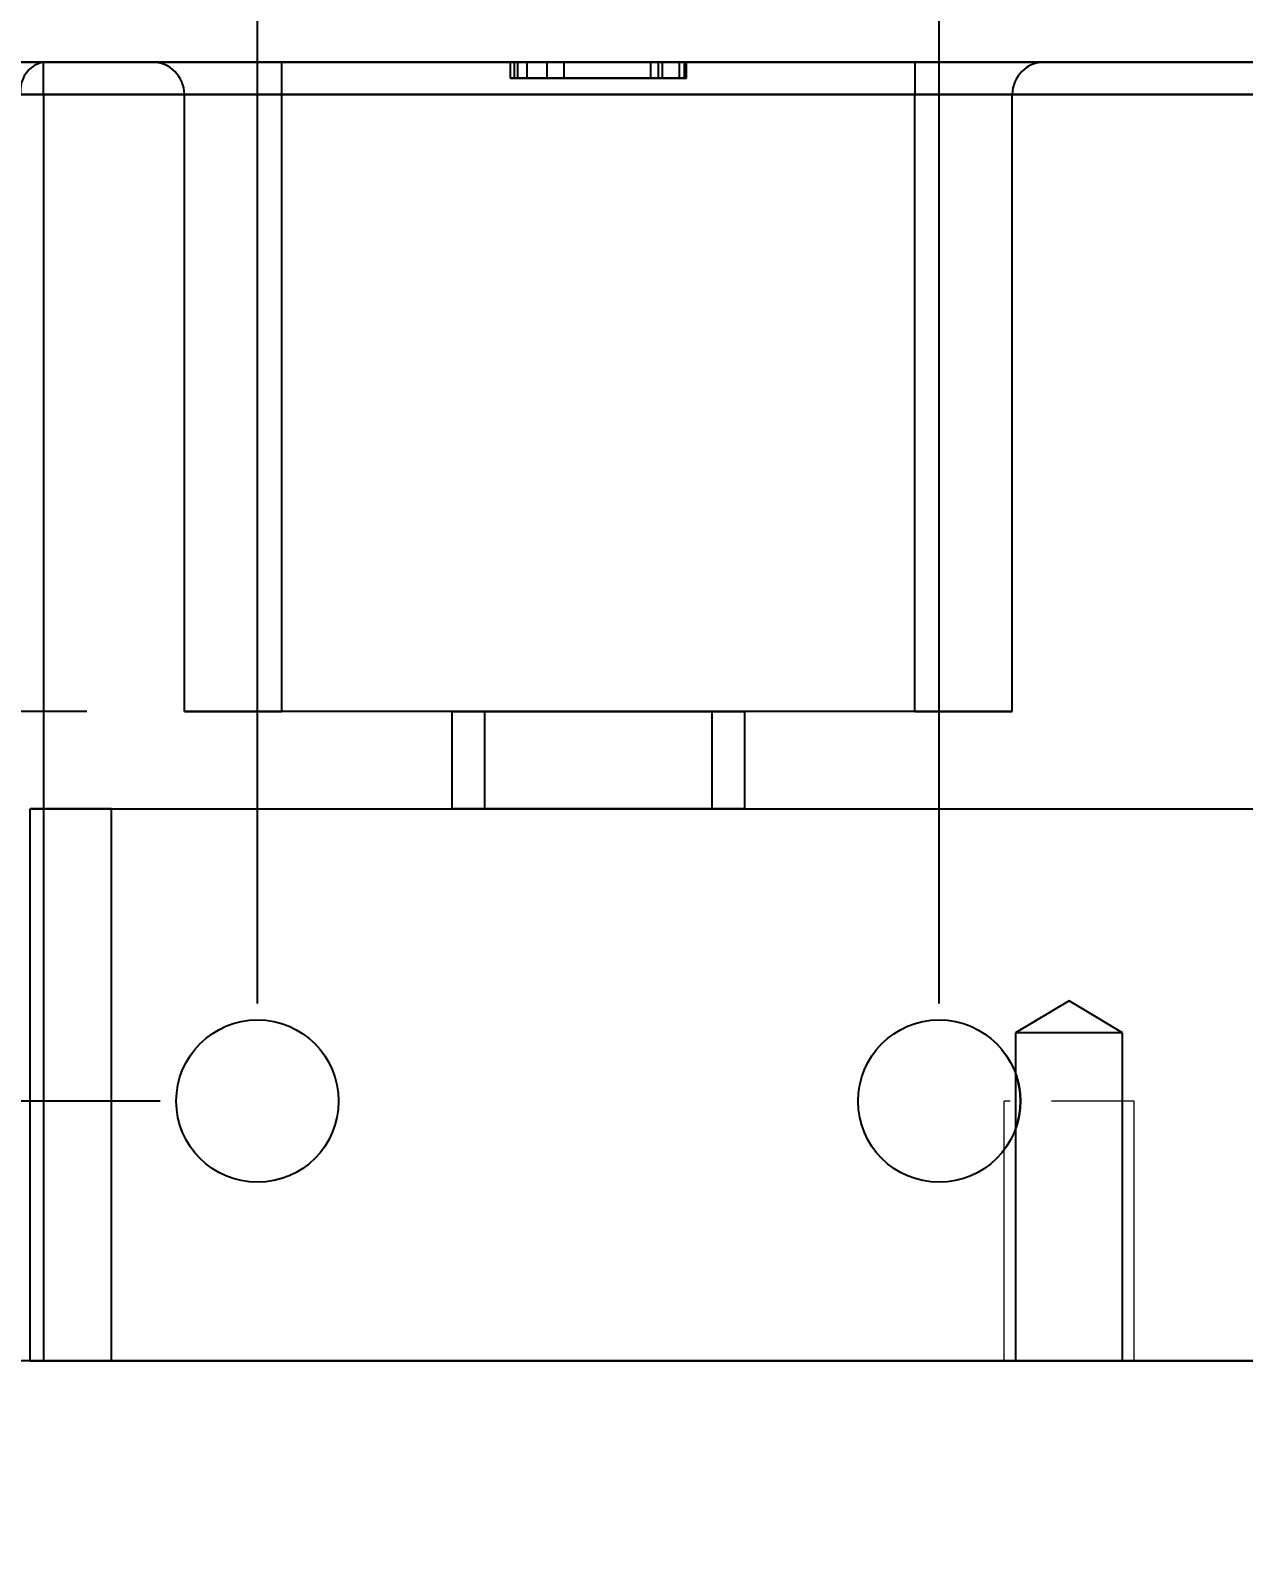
# Model space of a CAD drawing. Header units: millimetres. Extents: x 2 to 292, y 3 to 207.
# Drawn here: x 53.08 to 71.77, y 105.18 to 128.43 of the extents above; entities that cross this region are included whole.
import ezdxf

# ---------------------------------------------------------------- set-up
doc = ezdxf.new("R2010")
doc.units = ezdxf.units.MM
doc.linetypes.add('HIDDEN', pattern=[1.905, 1.27, -0.635])
doc.layers.add('图框', color=7, linetype='Continuous')
doc.styles.add('SLDTEXTSTYLE2', font='TXT', dxfattribs={"width": 0.7})
doc.dimstyles.new('SLDDIMSTYLE2', dxfattribs={"dimtxt": 3.5, "dimasz": 4.08, "dimexe": 0, "dimexo": 0.0625, "dimgap": 0.875, "dimtad": 0, "dimtih": 1, "dimtoh": 1, "dimlfac": 2, "dimrnd": 1e-09, "dimzin": 12, "dimdsep": 46, "dimtxsty": 'SLDTEXTSTYLE2', "dimsah": 1, "dimcen": 0.09, "dimadec": 0, "dimazin": 3, "dimtfac": 1, "dimtofl": 0, "dimtmove": 0, "dimatfit": 3, "dimfxl": 0, "dimfrac": 2, "dimtolj": 1, "dimtzin": 12, "dimarcsym": 0})
doc.dimstyles.new('SLDDIMSTYLE3', dxfattribs={"dimtxt": 3.5, "dimasz": 4.08, "dimexe": 0, "dimexo": 0.0625, "dimgap": 0.875, "dimtad": 2, "dimlfac": 2, "dimrnd": 1e-09, "dimzin": 12, "dimdsep": 46, "dimtxsty": 'SLDTEXTSTYLE2', "dimsah": 1, "dimcen": 0.09, "dimadec": 0, "dimazin": 3, "dimtfac": 1, "dimtofl": 0, "dimtmove": 0, "dimatfit": 3, "dimfxl": 0, "dimfrac": 2, "dimtolj": 1, "dimtzin": 12, "dimarcsym": 0})
doc.dimstyles.new('SLDDIMSTYLE4', dxfattribs={"dimtxt": 3.5, "dimasz": 4.08, "dimexe": 0, "dimexo": 0.0625, "dimgap": 0.875, "dimtad": 2, "dimlfac": 2, "dimrnd": 1e-09, "dimzin": 12, "dimdsep": 46, "dimtxsty": 'SLDTEXTSTYLE2', "dimsah": 1, "dimcen": 0.09, "dimadec": 0, "dimazin": 3, "dimtfac": 1, "dimtmove": 0, "dimatfit": 0, "dimfxl": 0, "dimfrac": 2, "dimtolj": 1, "dimtzin": 12, "dimarcsym": 0})

# ---------------------------------------------------------------- blocks, each defined once
blk = doc.blocks.new('_D_1')
at = {"layer": '图框'}
for p, q in [((56.583, 113.44), (56.583, 142.871)), ((48.083, 141.855), (56.583, 141.855))]:
    blk.add_line(p, q, dxfattribs=at)
blk.add_solid([(56.583, 141.855), (52.503, 142.363), (52.503, 141.347)], dxfattribs=at)
at = {"layer": '图框', "insert": (54.237, 142.871), "char_height": 3.5, "attachment_point": 1, "rotation": 90, "style": 'SLDTEXTSTYLE2'}
blk.add_mtext('17', dxfattribs=at)
blk = doc.blocks.new('_D_2')
at = {"layer": '图框'}
for p, q in [((67.083, 113.44), (67.083, 142.871)), ((56.583, 141.855), (67.083, 141.855))]:
    blk.add_line(p, q, dxfattribs=at)
blk.add_solid([(67.083, 141.855), (63.003, 142.363), (63.003, 141.347)], dxfattribs=at)
at = {"layer": '图框', "insert": (64.737, 142.871), "char_height": 3.5, "attachment_point": 1, "rotation": 90, "style": 'SLDTEXTSTYLE2'}
blk.add_mtext('38', dxfattribs=at)
blk = doc.blocks.new('_D_3')
at = {"layer": '图框'}
for p, q in [((74.083, 113.44), (74.083, 142.871)), ((67.083, 141.855), (74.083, 141.855))]:
    blk.add_line(p, q, dxfattribs=at)
blk.add_solid([(74.083, 141.855), (70.003, 142.363), (70.003, 141.347)], dxfattribs=at)
at = {"layer": '图框', "insert": (71.737, 142.871), "char_height": 3.5, "attachment_point": 1, "rotation": 90, "style": 'SLDTEXTSTYLE2'}
blk.add_mtext('52', dxfattribs=at)
blk = doc.blocks.new('_D_4')
at = {"layer": '图框'}
for p, q in [((84.583, 113.44), (84.583, 142.871)), ((74.083, 141.855), (84.583, 141.855))]:
    blk.add_line(p, q, dxfattribs=at)
blk.add_solid([(84.583, 141.855), (80.503, 142.363), (80.503, 141.347)], dxfattribs=at)
at = {"layer": '图框', "insert": (82.237, 142.871), "char_height": 3.5, "attachment_point": 1, "rotation": 90, "style": 'SLDTEXTSTYLE2'}
blk.add_mtext('73', dxfattribs=at)
blk = doc.blocks.new('_D_5')
at = {"layer": '图框'}
for p, q in [((91.583, 113.44), (91.583, 142.871)), ((84.583, 141.855), (91.583, 141.855))]:
    blk.add_line(p, q, dxfattribs=at)
blk.add_solid([(91.583, 141.855), (87.503, 142.363), (87.503, 141.347)], dxfattribs=at)
at = {"layer": '图框', "insert": (89.237, 142.871), "char_height": 3.5, "attachment_point": 1, "rotation": 90, "style": 'SLDTEXTSTYLE2'}
blk.add_mtext('87', dxfattribs=at)
blk = doc.blocks.new('_D_6')
at = {"layer": '图框'}
for p, q in [((102.083, 113.44), (102.083, 142.871)), ((91.583, 141.855), (102.083, 141.855))]:
    blk.add_line(p, q, dxfattribs=at)
blk.add_solid([(102.083, 141.855), (98.003, 142.363), (98.003, 141.347)], dxfattribs=at)
at = {"layer": '图框', "insert": (99.737, 142.871), "char_height": 3.5, "attachment_point": 1, "rotation": 90, "style": 'SLDTEXTSTYLE2'}
blk.add_mtext('108', dxfattribs=at)
blk = doc.blocks.new('_D_7')
at = {"layer": '图框'}
for p, q in [((109.083, 113.44), (109.083, 142.871)), ((102.083, 141.855), (109.083, 141.855))]:
    blk.add_line(p, q, dxfattribs=at)
blk.add_solid([(109.083, 141.855), (105.003, 142.363), (105.003, 141.347)], dxfattribs=at)
at = {"layer": '图框', "insert": (106.737, 142.871), "char_height": 3.5, "attachment_point": 1, "rotation": 90, "style": 'SLDTEXTSTYLE2'}
blk.add_mtext('122', dxfattribs=at)
blk = doc.blocks.new('_D_8')
at = {"layer": '图框'}
for p, q in [((119.583, 113.44), (119.583, 142.871)), ((109.083, 141.855), (119.583, 141.855))]:
    blk.add_line(p, q, dxfattribs=at)
blk.add_solid([(119.583, 141.855), (115.503, 142.363), (115.503, 141.347)], dxfattribs=at)
at = {"layer": '图框', "insert": (117.237, 142.871), "char_height": 3.5, "attachment_point": 1, "rotation": 90, "style": 'SLDTEXTSTYLE2'}
blk.add_mtext('143', dxfattribs=at)
blk = doc.blocks.new('_D_9')
at = {"layer": '图框'}
for p, q in [((126.583, 113.44), (126.583, 142.871)), ((119.583, 141.855), (126.583, 141.855))]:
    blk.add_line(p, q, dxfattribs=at)
blk.add_solid([(126.583, 141.855), (122.503, 142.363), (122.503, 141.347)], dxfattribs=at)
at = {"layer": '图框', "insert": (124.237, 142.871), "char_height": 3.5, "attachment_point": 1, "rotation": 90, "style": 'SLDTEXTSTYLE2'}
blk.add_mtext('157', dxfattribs=at)
blk = doc.blocks.new('_D_10')
at = {"layer": '图框'}
for p, q in [((137.083, 113.44), (137.083, 142.871)), ((126.583, 141.855), (137.083, 141.855))]:
    blk.add_line(p, q, dxfattribs=at)
blk.add_solid([(137.083, 141.855), (133.003, 142.363), (133.003, 141.347)], dxfattribs=at)
at = {"layer": '图框', "insert": (134.737, 142.871), "char_height": 3.5, "attachment_point": 1, "rotation": 90, "style": 'SLDTEXTSTYLE2'}
blk.add_mtext('178', dxfattribs=at)
blk = doc.blocks.new('_D_11')
at = {"layer": '图框'}
for p, q in [((144.083, 113.44), (144.083, 142.871)), ((137.083, 141.855), (144.083, 141.855))]:
    blk.add_line(p, q, dxfattribs=at)
blk.add_solid([(144.083, 141.855), (140.003, 142.363), (140.003, 141.347)], dxfattribs=at)
at = {"layer": '图框', "insert": (141.737, 142.871), "char_height": 3.5, "attachment_point": 1, "rotation": 90, "style": 'SLDTEXTSTYLE2'}
blk.add_mtext('192', dxfattribs=at)
blk = doc.blocks.new('_D_12')
at = {"layer": '图框'}
for p, q in [((154.583, 113.44), (154.583, 142.871)), ((144.083, 141.855), (154.583, 141.855))]:
    blk.add_line(p, q, dxfattribs=at)
blk.add_solid([(154.583, 141.855), (150.503, 142.363), (150.503, 141.347)], dxfattribs=at)
at = {"layer": '图框', "insert": (152.237, 142.871), "char_height": 3.5, "attachment_point": 1, "rotation": 90, "style": 'SLDTEXTSTYLE2'}
blk.add_mtext('213', dxfattribs=at)
blk = doc.blocks.new('_D_13')
at = {"layer": '图框'}
for p, q in [((161.583, 113.44), (161.583, 142.871)), ((154.583, 141.855), (161.583, 141.855))]:
    blk.add_line(p, q, dxfattribs=at)
blk.add_solid([(161.583, 141.855), (157.503, 142.363), (157.503, 141.347)], dxfattribs=at)
at = {"layer": '图框', "insert": (159.237, 142.871), "char_height": 3.5, "attachment_point": 1, "rotation": 90, "style": 'SLDTEXTSTYLE2'}
blk.add_mtext('227', dxfattribs=at)
blk = doc.blocks.new('_D_14')
at = {"layer": '图框'}
for p, q in [((172.083, 113.44), (172.083, 142.871)), ((161.583, 141.855), (172.083, 141.855))]:
    blk.add_line(p, q, dxfattribs=at)
blk.add_solid([(172.083, 141.855), (168.003, 142.363), (168.003, 141.347)], dxfattribs=at)
at = {"layer": '图框', "insert": (169.737, 142.871), "char_height": 3.5, "attachment_point": 1, "rotation": 90, "style": 'SLDTEXTSTYLE2'}
blk.add_mtext('248', dxfattribs=at)
blk = doc.blocks.new('_D_15')
at = {"layer": '图框'}
for p, q in [((179.083, 113.44), (179.083, 142.871)), ((172.083, 141.855), (179.083, 141.855))]:
    blk.add_line(p, q, dxfattribs=at)
blk.add_solid([(179.083, 141.855), (175.003, 142.363), (175.003, 141.347)], dxfattribs=at)
at = {"layer": '图框', "insert": (176.737, 142.871), "char_height": 3.5, "attachment_point": 1, "rotation": 90, "style": 'SLDTEXTSTYLE2'}
blk.add_mtext('262', dxfattribs=at)
blk = doc.blocks.new('_D_16')
at = {"layer": '图框'}
for p, q in [((189.583, 113.44), (189.583, 142.871)), ((179.083, 141.855), (189.583, 141.855))]:
    blk.add_line(p, q, dxfattribs=at)
blk.add_solid([(189.583, 141.855), (185.503, 142.363), (185.503, 141.347)], dxfattribs=at)
at = {"layer": '图框', "insert": (187.237, 142.871), "char_height": 3.5, "attachment_point": 1, "rotation": 90, "style": 'SLDTEXTSTYLE2'}
blk.add_mtext('283', dxfattribs=at)
blk = doc.blocks.new('_D_17')
at = {"layer": '图框'}
for p, q in [((198.083, 128.94), (198.083, 142.871)), ((189.583, 141.855), (198.083, 141.855))]:
    blk.add_line(p, q, dxfattribs=at)
blk.add_solid([(198.083, 141.855), (194.003, 142.363), (194.003, 141.347)], dxfattribs=at)
at = {"layer": '图框', "insert": (195.737, 142.871), "char_height": 3.5, "attachment_point": 1, "rotation": 90, "style": 'SLDTEXTSTYLE2'}
blk.add_mtext('300', dxfattribs=at)
blk = doc.blocks.new('_D_19')
at = {"layer": '图框'}
for p, q in [((47.083, 127.94), (30.896, 127.94)), ((32.896, 117.94), (32.896, 127.94)), ((53.958, 117.94), (30.896, 117.94))]:
    blk.add_line(p, q, dxfattribs=at)
for points in [[(32.896, 127.94), (32.388, 123.86), (33.404, 123.86)], [(32.896, 117.94), (33.404, 122.02), (32.388, 122.02)]]:
    blk.add_solid(points, dxfattribs=at)
at = {"layer": '图框', "insert": (28.384, 121.859), "char_height": 3.5, "attachment_point": 1, "rotation": 90, "style": 'SLDTEXTSTYLE2'}
blk.add_mtext('20', dxfattribs=at)
blk = doc.blocks.new('_D_21')
at = {"layer": '图框'}
for p, q in [((43.738, 111.94), (43.738, 118.29)), ((55.083, 111.94), (41.738, 111.94)), ((43.738, 111.94), (43.738, 107.94)), ((46.583, 107.94), (41.738, 107.94)), ((43.738, 107.94), (43.738, 101.59))]:
    blk.add_line(p, q, dxfattribs=at)
for points in [[(43.738, 111.94), (44.246, 116.02), (43.23, 116.02)], [(43.738, 107.94), (43.23, 103.86), (44.246, 103.86)]]:
    blk.add_solid(points, dxfattribs=at)
at = {"layer": '图框', "insert": (39.227, 109.45), "char_height": 3.5, "attachment_point": 1, "rotation": 90, "style": 'SLDTEXTSTYLE2'}
blk.add_mtext('8', dxfattribs=at)

msp = doc.modelspace()

# ---------------------------------------------------------------- linework, layer by layer
at = {"color": 7, "linetype": 'Continuous', "lineweight": 25}
for p, q in [((197.58308136, 127.94026728), (48.58308136, 127.94026728)), ((48.58308136, 127.94026728), (53.29018814, 127.94026728)), ((53.29018814, 127.94026728), (197.58308136, 127.94026728)), ((53.29018814, 127.44026728), (53.29018814, 127.94026728)), ((54.95808136, 127.94026728), (56.95808136, 127.94026728)), ((56.95808136, 127.94026728), (54.95808136, 127.94026728)), ((56.95808136, 127.94026728), (66.70808136, 127.94026728)), ((56.95808136, 127.44026728), (56.95808136, 127.94026728)), ((56.95808136, 127.44026728), (56.95808136, 127.94026728)), ((60.47740705, 127.94026728), (60.47740705, 127.69026728)), ((60.48031315, 127.69026728), (60.48031315, 127.94026728)), ((60.54250953, 127.94026728), (60.59573527, 127.94026728)), ((60.54250953, 127.69026728), (60.54250953, 127.94026728)), ((60.59573527, 127.94026728), (60.73627514, 127.94026728)), ((60.59573527, 127.69026728), (60.59573527, 127.94026728)), ((60.73627514, 127.69026728), (60.73627514, 127.94026728)), ((63.18884551, 127.94026728), (61.04546287, 127.94026728)), ((61.04546287, 127.69026728), (61.04546287, 127.94026728)), ((61.30441507, 127.94026728), (62.81925554, 127.94026728)), ((61.30441507, 127.69026728), (61.30441507, 127.94026728)), ((62.64044097, 127.94026728), (62.75765721, 127.94026728)), ((62.81925554, 127.94026728), (62.64044097, 127.94026728)), ((62.64044097, 127.69026728), (62.64044097, 127.94026728)), ((62.75765721, 127.69026728), (62.75765721, 127.94026728)), ((62.81925554, 127.69026728), (62.81925554, 127.94026728)), ((63.08179599, 127.94026728), (63.15954145, 127.94026728)), ((63.08179599, 127.69026728), (63.08179599, 127.94026728)), ((63.15954145, 127.94026728), (63.16970817, 127.94026728)), ((63.15954145, 127.69026728), (63.15954145, 127.94026728)), ((63.16970817, 127.94026728), (63.18884551, 127.94026728)), ((63.16970817, 127.69026728), (63.16970817, 127.94026728)), ((63.18884551, 127.69026728), (63.18884551, 127.94026728)), ((68.70808136, 127.94026728), (66.70808136, 127.94026728)), ((66.70808136, 127.94026728), (68.70808136, 127.94026728)), ((66.70808136, 127.94026728), (66.70808136, 127.44026728)), ((66.70808136, 127.94026728), (66.70808136, 127.44026728)), ((60.54250953, 127.69026728), (60.59573527, 127.69026728)), ((60.59573527, 127.69026728), (60.73627514, 127.69026728)), ((63.18884551, 127.69026728), (61.04546287, 127.69026728)), ((61.30441507, 127.69026728), (62.81925554, 127.69026728)), ((62.81925554, 127.69026728), (62.64044097, 127.69026728)), ((62.64044097, 127.69026728), (62.75765721, 127.69026728)), ((63.08179599, 127.69026728), (63.15954145, 127.69026728)), ((63.15954145, 127.69026728), (63.16970817, 127.69026728)), ((63.16970817, 127.69026728), (63.18884551, 127.69026728)), ((48.58308136, 127.44026728), (197.58308136, 127.44026728)), ((53.29018814, 127.44026728), (52.93663475, 127.44026728)), ((197.58308136, 127.44026728), (53.29018814, 127.44026728)), ((53.29018814, 127.44026728), (53.29018814, 107.94026728)), ((56.95808136, 127.44026728), (55.45808136, 127.44026728)), ((55.45808136, 117.94026728), (55.45808136, 127.44026728)), ((55.45808136, 127.44026728), (56.95808136, 127.44026728)), ((56.95808136, 117.94026728), (56.95808136, 127.44026728)), ((66.70808136, 127.44026728), (56.95808136, 127.44026728)), ((66.70808136, 127.44026728), (68.20808136, 127.44026728)), ((66.70808136, 117.94026728), (66.70808136, 127.44026728)), ((68.20808136, 127.44026728), (66.70808136, 127.44026728)), ((68.20808136, 117.94026728), (68.20808136, 127.44026728)), ((55.45808136, 117.94026728), (56.95808136, 117.94026728)), ((56.95808136, 117.94026728), (55.45808136, 117.94026728)), ((66.70808136, 117.94026728), (56.95808136, 117.94026728)), ((59.58308136, 117.94026728), (60.08308136, 117.94026728)), ((60.08308136, 117.94026728), (59.58308136, 117.94026728)), ((59.58308136, 116.44026728), (59.58308136, 117.94026728)), ((60.08308136, 117.94026728), (63.58308136, 117.94026728)), ((60.08308136, 116.44026728), (60.08308136, 117.94026728)), ((64.08308136, 117.94026728), (63.58308136, 117.94026728)), ((63.58308136, 117.94026728), (64.08308136, 117.94026728)), ((63.58308136, 117.94026728), (63.58308136, 116.44026728)), ((64.08308136, 117.94026728), (64.08308136, 116.44026728)), ((66.70808136, 117.94026728), (68.20808136, 117.94026728)), ((68.20808136, 117.94026728), (66.70808136, 117.94026728)), ((53.08308136, 107.94026728), (53.08308136, 116.44026728)), ((53.08308136, 116.44026728), (54.33308136, 116.44026728)), ((54.33308136, 116.44026728), (53.08308136, 116.44026728)), ((54.33308136, 116.44026728), (191.83308136, 116.44026728)), ((54.33308136, 107.94026728), (54.33308136, 116.44026728)), ((59.58308136, 116.44026728), (60.08308136, 116.44026728)), ((60.08308136, 116.44026728), (59.58308136, 116.44026728)), ((63.58308136, 116.44026728), (60.08308136, 116.44026728)), ((64.08308136, 116.44026728), (63.58308136, 116.44026728)), ((63.58308136, 116.44026728), (64.08308136, 116.44026728)), ((69.08308136, 113.48597729), (68.25808136, 112.99026728)), ((69.08308136, 113.48597729), (68.25808136, 112.99026728)), ((69.90808136, 112.99026728), (69.08308136, 113.48597729)), ((69.90808136, 112.99026728), (69.08308136, 113.48597729)), ((68.25808136, 112.99026728), (68.25808136, 107.94026728)), ((68.25808136, 112.99026728), (68.25808136, 112.36673533)), ((69.90808136, 112.99026728), (68.25808136, 112.99026728)), ((69.90808136, 112.99026728), (68.25808136, 112.99026728)), ((69.90808136, 107.94026728), (69.90808136, 112.99026728)), ((69.90808136, 107.94026728), (69.90808136, 112.99026728)), ((68.25808136, 111.51768525), (68.25808136, 107.94026728)), ((197.58308136, 107.94026728), (48.58308136, 107.94026728)), ((53.29018814, 107.94026728), (52.93663475, 107.94026728)), ((54.33308136, 107.94026728), (53.08308136, 107.94026728)), ((53.08308136, 107.94026728), (54.33308136, 107.94026728)), ((53.29018814, 107.94026728), (197.58308136, 107.94026728)), ((191.83308136, 107.94026728), (54.33308136, 107.94026728)), ((69.90808136, 107.94026728), (68.25808136, 107.94026728)), ((69.90808136, 107.94026728), (68.25808136, 107.94026728))]:
    msp.add_line(p, q, dxfattribs=at)
at = {"color": 7, "linetype": 'Continuous', "lineweight": 18}
for p, q in [((68.08308136, 107.94026728), (68.08308136, 111.94026728)), ((70.08308136, 107.94026728), (70.08308136, 111.94026728)), ((70.08308136, 107.94026728), (70.08308136, 111.94026728)), ((68.08308136, 107.94026728), (68.08308136, 111.19026728))]:
    msp.add_line(p, q, dxfattribs=at)
at = {"color": 7, "linetype": 'HIDDEN', "lineweight": 18}
for q in [(68.08308136, 111.94026728), (69.90808136, 111.94026728)]:
    msp.add_line((70.08308136, 111.94026728), q, dxfattribs=at)
at = {"color": 7, "linetype": 'Continuous', "lineweight": 25}
for centre in [(56.58308136, 111.94026728), (56.58308136, 111.94026728), (67.08308136, 111.94026728), (67.08308136, 111.94026728)]:
    msp.add_circle(centre, 1.25, dxfattribs=at)
for centre, radius, start, end in [((53.37857649, 127.50276728), 0.44633928, 101.421753659, 188.049466976), ((54.95808136, 127.44026728), 0.5, 0, 90), ((54.95808136, 127.44026728), 0.5, 0, 90), ((68.70808136, 127.44026728), 0.5, 90, 180), ((68.70808136, 127.44026728), 0.5, 90, 180)]:
    msp.add_arc(centre, radius, start, end, dxfattribs=at)
for points, knots in [([(61.04546287, 127.94026728), (61.02632534, 127.94026728), (60.98984361, 127.94026728), (60.93741532, 127.94026728), (60.88997072, 127.94026728), (60.84730726, 127.94026728), (60.80964474, 127.94026728), (60.77692778, 127.94026728), (60.74902866, 127.94026728), (60.7037373, 127.94026728), (60.63800463, 127.94026728), (60.56749082, 127.94026728), (60.51312162, 127.94026728), (60.48543662, 127.94026728), (60.47493345, 127.94026728), (60.47838627, 127.94026728), (60.48031315, 127.94026728)], [0, 0, 0, 0, 0.0875892121, 0.1669706822, 0.2399686585, 0.3047598168, 0.3622567184, 0.4124354433, 0.4544358107, 0.4900579568, 0.6199769556, 0.7554302138, 0.8171632871, 0.8707034603, 0.9278447, 1, 1, 1, 1]), ([(60.48031315, 127.94026728), (60.48132476, 127.94026728), (60.48557445, 127.94026728), (60.49317396, 127.94026728), (60.51342403, 127.94026728), (60.5316878, 127.94026728), (60.54250953, 127.94026728)], [0, 0, 0, 0, 0.0605334909, 0.2542964736, 0.5581524176, 1, 1, 1, 1]), ([(60.73627514, 127.94026728), (60.75153819, 127.94026728), (60.77828648, 127.94026728), (60.81415067, 127.94026728), (60.83853941, 127.94026728), (60.8587691, 127.94026728), (60.87741064, 127.94026728), (60.90153171, 127.94026728), (60.93020317, 127.94026728), (60.96310115, 127.94026728), (60.99939135, 127.94026728), (61.03892231, 127.94026728), (61.08323577, 127.94026728), (61.12498653, 127.94026728), (61.16545683, 127.94026728), (61.20474306, 127.94026728), (61.25198364, 127.94026728), (61.28607448, 127.94026728), (61.30441507, 127.94026728)], [0, 0, 0, 0, 0.08411919783, 0.14741776833, 0.19192659864, 0.21563766375, 0.25020026197, 0.29486403043, 0.34702470626, 0.40706615309, 0.4715869931, 0.53954929626, 0.61423201857, 0.70201134226, 0.75565860369, 0.82370686093, 0.90515573954, 1, 1, 1, 1]), ([(62.75765721, 127.94026728), (62.77733166, 127.94026728), (62.81359171, 127.94026728), (62.86432545, 127.94026728), (62.90735042, 127.94026728), (62.95379698, 127.94026728), (63.01073974, 127.94026728), (63.05733689, 127.94026728), (63.08179599, 127.94026728)], [0, 0, 0, 0, 0.1958047614, 0.3608684629, 0.4964137119, 0.6012651511, 0.7907019536, 1, 1, 1, 1]), ([(61.04546287, 127.69026728), (61.02632534, 127.69026728), (60.98984361, 127.69026728), (60.93741532, 127.69026728), (60.88997072, 127.69026728), (60.84730726, 127.69026728), (60.80964474, 127.69026728), (60.77692778, 127.69026728), (60.74902866, 127.69026728), (60.7037373, 127.69026728), (60.63800463, 127.69026728), (60.56749082, 127.69026728), (60.51312162, 127.69026728), (60.48543662, 127.69026728), (60.47493345, 127.69026728), (60.47838627, 127.69026728), (60.48031315, 127.69026728)], [0, 0, 0, 0, 0.0875892121, 0.1669706822, 0.2399686585, 0.3047598168, 0.3622567184, 0.4124354433, 0.4544358107, 0.4900579568, 0.6199769556, 0.7554302138, 0.8171632871, 0.8707034603, 0.9278447, 1, 1, 1, 1]), ([(60.48031315, 127.69026728), (60.48132476, 127.69026728), (60.48557445, 127.69026728), (60.49317396, 127.69026728), (60.51342403, 127.69026728), (60.5316878, 127.69026728), (60.54250953, 127.69026728)], [0, 0, 0, 0, 0.0605334909, 0.2542964736, 0.5581524176, 1, 1, 1, 1]), ([(60.73627514, 127.69026728), (60.75153819, 127.69026728), (60.77828648, 127.69026728), (60.81415067, 127.69026728), (60.83853941, 127.69026728), (60.8587691, 127.69026728), (60.87741064, 127.69026728), (60.90153171, 127.69026728), (60.93020317, 127.69026728), (60.96310115, 127.69026728), (60.99939135, 127.69026728), (61.03892231, 127.69026728), (61.08323577, 127.69026728), (61.12498653, 127.69026728), (61.16545683, 127.69026728), (61.20474306, 127.69026728), (61.25198364, 127.69026728), (61.28607448, 127.69026728), (61.30441507, 127.69026728)], [0, 0, 0, 0, 0.08411919783, 0.14741776833, 0.19192659864, 0.21563766375, 0.25020026197, 0.29486403043, 0.34702470626, 0.40706615309, 0.4715869931, 0.53954929626, 0.61423201857, 0.70201134226, 0.75565860369, 0.82370686093, 0.90515573954, 1, 1, 1, 1]), ([(62.75765721, 127.69026728), (62.77733166, 127.69026728), (62.81359171, 127.69026728), (62.86432545, 127.69026728), (62.90735042, 127.69026728), (62.95379698, 127.69026728), (63.01073974, 127.69026728), (63.05733689, 127.69026728), (63.08179599, 127.69026728)], [0, 0, 0, 0, 0.1958047614, 0.3608684629, 0.4964137119, 0.6012651511, 0.7907019536, 1, 1, 1, 1]), ([(68.25808136, 112.36673533), (68.25808136, 112.36673533), (68.26322948, 112.35307198), (68.27916343, 112.30433458), (68.28970858, 112.2694148), (68.31893126, 112.14599626), (68.33306177, 112.04267285), (68.33309113, 111.88942366), (68.32989687, 111.83840091), (68.31801689, 111.74061781), (68.30953773, 111.69509296), (68.29005642, 111.61236961), (68.27950523, 111.57730765), (68.26345711, 111.52809879), (68.25820942, 111.51415206), (68.25795828, 111.51346011), (68.26300621, 111.526826), (68.27895556, 111.57551907), (68.28953439, 111.61051651), (68.30894993, 111.69225369), (68.31773094, 111.73875631), (68.32982599, 111.83733975), (68.33305505, 111.88796829), (68.33310736, 111.99130061), (68.32993824, 112.04173178), (68.31802048, 112.1399483), (68.30936511, 112.18628205), (68.28989261, 112.26875122), (68.27929808, 112.30390371), (68.26327168, 112.35296173), (68.25808136, 112.36673533), (68.25808136, 112.36673533)], [0, 0, 0, 0, 0.0625, 0.0625, 0.125, 0.125, 0.25, 0.25, 0.3125, 0.3125, 0.375, 0.375, 0.4375, 0.4375, 0.5, 0.5, 0.5625, 0.5625, 0.625, 0.625, 0.6875, 0.6875, 0.75, 0.75, 0.8125, 0.8125, 0.875, 0.875, 0.9375, 0.9375, 1, 1, 1, 1])]:
    msp.add_open_spline(points, degree=3, knots=knots, dxfattribs=at)

# ---------------------------------------------------------------- dimensions: what is measured, and where the dimension line sits
at = {"layer": '图框'}
for feature_location, offset, picture, middle in [((102.08308136, 111.94026728), (0, 30.93106742), '_D_6', (102.08308136, 145.17307073)), ((109.08308136, 111.94026728), (0, 30.93106742), '_D_7', (109.08308136, 145.17550125)), ((119.58308136, 111.94026728), (0, 30.93106742), '_D_8', (119.58308136, 145.17550125)), ((126.58308136, 111.94026728), (0, 30.93106742), '_D_9', (126.58308136, 145.17307073)), ((137.08308136, 111.94026728), (0, 30.93106742), '_D_10', (137.08308136, 145.17064021)), ((144.08308136, 111.94026728), (0, 30.93106742), '_D_11', (144.08308136, 145.17307096)), ((154.58308136, 111.94026728), (0, 30.93106742), '_D_12', (154.58308136, 145.17550125)), ((161.58308136, 111.94026728), (0, 30.93106742), '_D_13', (161.58308136, 145.17307073)), ((172.08308136, 111.94026728), (0, 30.93106742), '_D_14', (172.08308136, 145.17307073)), ((179.08308136, 111.94026728), (0, 30.93106742), '_D_15', (179.08308136, 145.17307096)), ((189.58308136, 111.94026728), (0, 30.93106742), '_D_16', (189.58308136, 145.17307096)), ((198.08308136, 127.44026728), (0, 15.43106742), '_D_17', (198.08308136, 145.17550125)), ((56.58308136, 111.94026728), (0, 30.93106742), '_D_1', (56.58308136, 144.40501529)), ((67.08308136, 111.94026728), (0, 30.93106742), '_D_2', (67.08308136, 144.40501529)), ((74.08308136, 111.94026728), (0, 30.93106742), '_D_3', (74.08308136, 144.40744581)), ((84.58308136, 111.94026728), (0, 30.93106742), '_D_4', (84.58308136, 144.40501529)), ((91.58308136, 111.94026728), (0, 30.93106742), '_D_5', (91.58308136, 144.40258465))]:
    dim = msp.add_ordinate_dim(feature_location=feature_location, offset=offset, dtype=1, origin=(48.08308136, 127.44026728), dimstyle='SLDDIMSTYLE2', dxfattribs=at)
    dim.commit()
    dim.dimension.update_dxf_attribs({"geometry": picture, "text_midpoint": middle})
for base, p1, p2, dimstyle, picture, middle in [((32.89558136, 127.94026728), (55.45808136, 117.94026728), (48.58308136, 127.94026728), 'SLDDIMSTYLE3', '_D_19', (32.89558136, 123.39536251)), ((43.73830661, 107.94026728), (56.58308136, 111.94026728), (48.08308136, 107.94026728), 'SLDDIMSTYLE4', '_D_21', (43.73830661, 110.21610997))]:
    dim = msp.add_linear_dim(base=base, p1=p1, p2=p2, angle=90, dimstyle=dimstyle, dxfattribs=at)
    dim.commit()
    dim.dimension.update_dxf_attribs({"geometry": picture, "text_midpoint": middle, "dimtype": 160})

doc.saveas('drawing.dxf')
